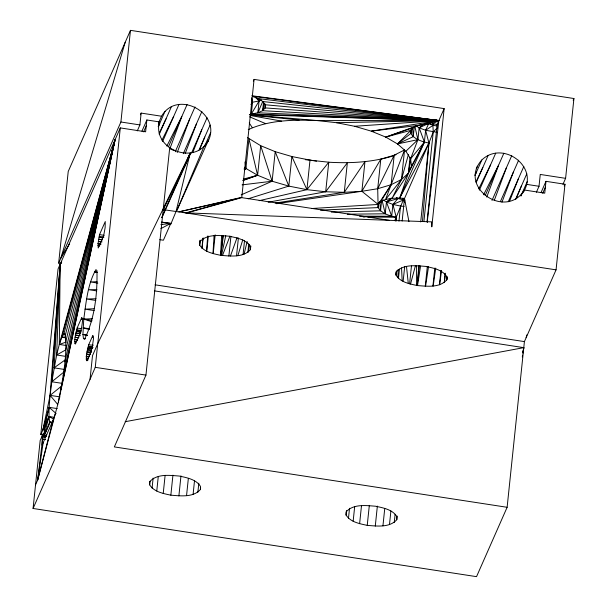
<?xml version="1.0" encoding="UTF-8"?>
<svg xmlns="http://www.w3.org/2000/svg" width="607" height="607" viewBox="0 0 607 607"><rect width="100%" height="100%" fill="white"/><g stroke="black" fill="none" stroke-linecap="round" stroke-linejoin="round"><path stroke-width="0.91" d="M416.592 285.404L416.592 265.972M45.639 437.116L43.765 436.828L49.653 421.956L48.977 416.501L49.129 407.343L60.161 264.235L61.732 261.867M58.34 402.274C62.415 380.286 67.423 357.766 65.321 335.307L115.011 139.868L58.34 402.274L37.649 480.046L35.54 484.826M149.663 484.864L149.724 481.715C156.879 473.559 169.55 475.311 179.285 476.047C186.865 477.709 196.023 479.257 200.469 486.366L200.409 489.508C193.254 497.672 180.59 495.911 170.848 495.183C163.268 493.514 154.11 491.974 149.663 484.864L150.043 481.23M199.65 245.031L199.711 241.89C206.866 233.725 219.529 235.478 229.271 236.214C236.851 237.876 246.01 239.424 250.456 246.533L250.395 249.682C243.24 257.838 230.577 256.086 220.834 255.35C213.254 253.688 204.096 252.14 199.65 245.031L200.143 240.326M251.67 97.788L252.558 102.219L251.321 114.048L257.861 112.788L262.641 110.679L265.183 107.909L265.244 104.768L262.823 101.544L258.15 98.569L252.497 96.43M346.051 515.055L346.119 511.906C353.266 503.749 365.938 505.502 375.68 506.238C383.26 507.9 392.41 509.448 396.864 516.557L396.796 519.698C389.648 527.862 376.977 526.102 367.235 525.374C359.663 523.704 350.505 522.164 346.051 515.055L346.529 510.51M403.921 198.436L396.227 217.238C389.573 215.788 381.917 213.77 378.131 207.602L377.713 188.716L380.801 159.155L396.037 154.702M396.037 275.221L396.105 272.08C403.253 263.916 415.924 265.676 425.659 266.405C433.239 268.074 442.397 269.614 446.851 276.724L446.782 279.873C439.635 288.029 426.964 286.276 417.221 285.54C409.642 283.879 400.491 282.331 396.037 275.221L396.432 271.466M397.964 277.786L398.139 269.402M432.806 123.456L433.246 131.947L428.929 143.1C422.267 141.643 414.619 139.625 410.825 133.457L410.893 130.315L413.435 127.546L418.208 125.429L438.869 120.565L427.237 221.942M62.665 383.434L51.8 381.765L56.641 354.989L60.161 264.235L51.8 381.765L50.108 395.369L42.892 429.786L44.766 430.052M220.546 255.289L221.654 235.41M64.008 369.382L54.053 367.85L60.161 264.235L59.311 344.442L56.641 354.989L65.693 356.377M312.059 208.497L378.191 204.453C383.138 198.019 392.372 198.36 399.717 198.049L408.352 173.245L411.44 166.242L411.546 164.391M212.966 253.582L214.096 235.63M206.57 251.123L207.677 236.04M77.567 339.715L74.79 339.412L74.942 343.774L75.632 342.234L75.45 344.002L80.056 333.554L80.245 331.786C81.467 331.255 83.986 313.273 81.535 319.365L81.725 317.59L77.112 328.038L75.412 335.079L74.79 339.412L77.544 339.935M92.249 318.728L83.758 319.077L82.931 334.472L83.425 338.448L84.479 339.328C94.798 318.311 97.492 293.697 96.953 270.532L95.898 269.652C87.484 284.637 86.171 302.354 83.758 319.077L91.786 321.733M89.1 356.582L86.315 356.271L86.475 360.641L86.801 360.141L86.976 360.869L91.058 351.612L92.355 346.589L93.539 338.365L93.228 335.876L92.537 337.424L92.727 335.648L88.645 344.905L86.938 351.946L86.315 356.271L89.077 356.802M100.845 243.931L98.068 243.619L98.228 247.99L103.691 235.599L105.14 227.595L105.269 221.54L99.51 234.613L98.068 243.619L100.823 244.151M418.853 265.729L417.221 285.54L419.285 265.752M422.495 221.396L428.929 143.1L425.621 130.277L428.846 123.312M367.872 217.025L396.227 217.238L395.916 221.016L396.227 217.238L392.919 204.415L386.454 201.972L383.343 199.991M201.979 248.134L202.806 238.695M250.221 114.875L317.689 120.596L336.453 122.697L354.571 126.264L371.249 131.142L418.208 125.429L424.748 124.177L432.412 123.904L438.869 120.565L265.183 107.909L265.509 104.169M320.519 210.136L378.131 207.602L378.533 202.92M251.844 95.747L438.869 120.565L371.249 131.142L385.764 137.106L397.479 143.912L410.825 133.457L411.151 129.716M250.403 249.037L250.676 246.245M396.052 274.584L396.409 270.866M199.65 244.917L200.135 240.228M446.79 279.751L447.078 276.936M541.08 192.442L545.981 181.334L564.988 184.255L556.058 269.849L524.41 341.604L507.126 507.293L476.533 576.65L33.074 508.476L40.168 440.485L43.332 433.307L37.649 480.046L53.173 420.021L55.662 412.821M42.649 434.855L40.783 434.566L58.052 269.015L120.292 127.91L145.627 131.802L146.864 119.981L159.398 121.908C152.182 149.443 195.416 165.984 208.368 140.338M61.383 263.521L58.667 263.104L68.227 171.455L130.467 30.35L573.926 98.524L565.603 178.344L562.962 184.323M52.642 421.212L53.173 420.021L42.095 445.136L42.278 435.697L42.71 439.218L45.517 439.65M33.074 508.476L90.033 379.329L92.499 355.679L97.719 343.691L163.321 208.497L169.611 148.692L174.133 150.597M90.033 379.329L95.253 367.341L97.719 343.691M97.795 343.547L120.292 127.91M58.667 263.104L120.907 121.999L130.467 30.35M137.273 130.9L139.913 124.921L141.143 113.092L161.538 116.225C177.585 88.379 223.717 114.389 207.359 142.63M507.126 507.293L114.344 446.911L145.953 375.103L163.321 208.497M163.336 208.322L190.188 153.101L176.06 211.464L170.673 224.484L170.013 224.446M152.084 488.089L153.131 478.081M156.758 491.063L158.275 476.51M163.222 493.506L165.119 475.319M170.848 495.183L172.934 475.167M202.07 248.255L203.155 237.891M178.883 495.919L180.969 475.903M206.744 251.23L208.315 236.153M186.546 495.646L188.352 478.362M213.209 253.68L215.174 234.833M193.087 494.386L194.513 480.744M222.898 235.562L220.834 255.35L223.346 235.675M197.867 492.277L198.815 483.18M200.409 489.508L200.598 487.694M228.869 256.086L230.933 236.335M236.533 255.813L238.399 237.944M243.073 254.561L244.545 240.448M424.748 124.177L438.869 120.565L257.861 112.788L259.098 100.967L256.336 97.295M247.846 252.444L248.733 243.976M354.571 126.264L438.869 120.565L262.641 110.679L263.59 101.581M242.701 180.62L257.611 175.256L260.691 145.695L247.58 137.668M250.395 249.682L250.79 245.918M265.183 107.909L265.562 104.275M248.157 198.793L288.803 186.099L291.884 156.538L275.206 151.659L260.691 145.695L272.118 181.227L288.803 186.099L306.922 189.665L325.686 191.766L344.268 192.313L361.871 191.288L377.713 188.716L391.113 184.733L401.477 179.497L408.352 173.245L424.392 142.099L425.621 130.277L433.026 125.346L437.222 125.99M392.714 156.067C372.03 162.289 350.231 163.518 328.766 162.206L306.922 189.665L291.884 156.538L310.002 160.104L306.922 189.665L259.166 200.682M268.173 202.222L325.686 191.766L328.766 162.206L305.306 159.687M275.183 203.072L344.268 192.313L347.356 162.752L325.686 191.766M378.131 207.602L378.601 203.049M348.479 518.279L349.518 508.271M331.301 212.109L380.551 210.819L381.598 200.811M353.153 521.254L354.67 506.701M347.348 214.18L385.225 213.801L386.454 201.972L391.34 197.996M408.443 154.421L401.477 179.497L385.513 199.574L391.113 184.733L394.201 155.172L404.558 149.937L401.477 179.497L392.054 198.322L408.352 173.245L410.818 158.617M359.617 523.697L361.514 505.51M359.519 216.16L391.69 216.244L392.919 204.415L397.904 198.565L404.869 200.158M367.235 525.374L369.329 505.358M398.974 221.176L400.544 206.092L392.919 204.415L403.185 200.113L403.382 198.246M410.825 133.457L411.303 128.912M402.153 221.009L404.497 198.481L428.929 143.1L420.704 221.934M408.352 173.245L409.991 157.539M398.465 278.446L399.444 269.038M416.045 125.846L419.156 127.834L424.392 142.099L411.44 166.242L410.605 158.806L405.878 151.249L397.479 143.912L413.253 136.681L414.202 127.584M411.44 166.242L411.629 164.398M375.278 526.11L377.364 506.094M403.131 281.42L404.702 266.374M408.943 221.601L404.497 198.481L399.717 198.049L424.392 142.099L410.605 158.806L417.927 139.656L419.156 127.834L423.557 124.374M382.941 525.837L384.739 508.552M409.596 283.871L411.463 265.995M389.482 524.577L390.9 510.935M433.216 123.479L433.026 125.346L429.68 123.714M423.906 221.464L433.246 131.947L437.639 127.516M394.254 522.468L395.111 514.281M427.017 221.95L437.199 124.344L444.142 108.607L254.083 79.388L253.331 81.103M396.796 519.698L397.175 516.064M425.264 286.276L427.328 266.488M444.142 108.607L431.805 226.859L431.66 221.866L185.234 212.852L165.089 209.901L161.712 217.594M432.928 286.003L434.794 268.097M439.468 284.751L440.94 270.616M444.241 282.634L445.219 273.211M446.782 279.873L447.078 277.042M536.391 192.252L539.024 186.273L540.26 174.444L565.603 178.344M545.981 181.334L544.745 193.163L524.349 190.021C506.299 220.121 457.458 187.335 481.799 159.998C503.044 139.504 540.503 167.593 522.68 192.973M254.083 79.388L241.753 197.647L389.201 220.311M444.339 282.528L445.341 274.06M439.643 284.668L441.509 270.608M433.17 285.958L435.743 268.127M37.649 480.046L43.15 442.738M425.553 286.269L428.527 266.685M417.525 285.571L420.568 265.995M427.381 222.177L427.669 220.311M522.308 356.954L522.597 355.087M522.893 353.228L523.78 347.652L154.436 290.874M523.006 352.295L523.78 347.652L125.194 421.706M248.369 251.875L249.652 244.53M522.908 352.25L523.78 347.652M60.928 389.413L115.011 139.868L59.311 344.442L66.558 345.558M221.502 255.41L225.758 235.713M63.181 375.498L115.011 139.868L61.808 337.242L59.311 344.442L66.451 341.969M64.873 361.893L115.011 139.868L63.879 334.093L61.808 337.242L65.427 337.803M65.844 349.92L115.011 139.868L66.004 340.762M526.148 337.659L526.808 334.897M184.475 166.849L189.809 153.95M244.052 254.128L247.178 241.525M54.41 417.335L48.977 416.501L43.765 436.828L45.646 437.078M262.641 110.679L264.531 103.38M276.511 203.702L361.871 191.288L378.191 204.453L378.662 202.632M410.529 284.068L415.378 265.896M42.892 429.786L49.129 407.343L57.278 408.594M125.194 42.308L60.776 258.316L69.646 243.748M237.876 255.555L242.792 239.795M230.44 256.033L237.087 237.572M169.998 148.411L181.819 116.491L166.819 146.097M486.761 197.108L498.582 165.187L483.582 194.786M177.236 152.471L189.725 118.919M494.326 200.28L506.481 167.608M44.69 427.958L48.977 416.501L53.689 419.118M185.196 153.48L196.607 123.471M501.951 202.169L513.363 172.168M222.481 255.501L229.962 236.1M380.733 201.691L391.113 184.733L404.558 149.937M192.798 152.547L201.79 129.716M509.561 201.236L518.553 178.412M199.733 149.284L204.779 137.045M516.132 198.853L521.534 185.734M177.039 210.083L204.096 146.287M205.265 144.732L204.513 146.462L210.538 132.774M257.861 112.788L262.808 101.308M161.667 222.124L170.787 223.391L163.404 240.228L159.755 239.666M522.028 193.421L520.889 196.023L527.301 181.463M140.392 114.799L141.143 113.092M141.962 131.082L146.864 119.981M143.609 131.871L146.249 125.892M158.905 122.204L161.538 116.225M158.647 123.616L159.398 121.908M165.036 111.301L158.237 126.711L159.762 123.259M159.216 134.322L171.341 106.817M162.623 141.492L178.944 104.487M40.783 434.566L48.977 416.501M168.442 146.833L187.093 104.533M52.369 422.373L49.653 421.956L50.146 422.366L43.765 436.828L46.39 436.289M175.248 151.735L194.999 106.953M183.276 153.7L201.881 111.513M165.089 209.901L190.188 153.101M161.91 217.685L189.452 156.151L183.792 167.578M191.509 153.04L207.063 117.758M199.058 149.997L210.052 125.088M394.702 220.698L396.227 217.238M476.275 168.746L477.406 166.181M481.799 159.998L475 175.408L476.525 171.956M476.351 182.153L488.104 155.513M479.378 190.188L495.707 153.184M485.198 195.53L503.856 153.23M492.004 200.431L511.754 155.65M500.411 201.532L518.636 160.21M508.264 201.729L523.826 166.455M515.442 199.559L526.808 173.777M523.598 191.736L524.349 190.021M573.175 100.231L573.926 98.524M542.726 193.223L545.359 187.244M564.229 185.962L564.988 184.255M176.402 211.502L208.489 140.065M87.006 360.596L91.058 351.612L91.543 349.382M159.186 133.282L166.068 118.775M475.941 181.979L482.831 167.471M163.063 210.098L189.05 156.659M189.574 155.635L190.704 153.305M161.932 140.255L173.67 116.445M377.713 188.716L394.201 155.172M478.695 188.952L490.426 165.142M163.078 210.265L163.913 208.588L165.635 210.151M181.485 171.789L184.915 165.028M399.717 198.049L428.929 143.1M380.801 159.155L361.871 191.288L364.959 161.72L344.268 192.313M378.191 204.453L391.113 184.733M250.888 104.487L252.558 102.219L259.098 100.967L261.488 99.912M244.613 169.748L245.896 168.458L248.976 138.889L257.611 175.256L272.118 181.227L275.206 151.659L288.803 186.099M405.878 151.249L417.927 139.656L414.892 126.597M57.711 404.421L50.108 395.369L61.595 386.044M51.8 381.765L63.879 372.076M244.409 169.619L245.896 168.458L244.962 161.993M54.053 367.85L65.495 359.663M46.815 434.824L43.765 436.828L45.001 425.006L49.129 407.343L56.087 413.511M391.69 216.244L386.454 201.972L392.312 198.155M56.641 354.989L65.526 350.011M160.878 228.611L170.787 223.391L161.568 222.261M248.278 129.648C269.819 119.738 294.418 119.632 317.689 120.596L438.869 120.565L252.618 96.247M428.041 123.684L419.156 127.834L425.621 130.277L436.82 132.273M244.234 169.216L245.896 168.458L257.611 175.256L243.324 180.196M241.199 194.87L272.118 181.227L242.072 184.877M417.927 139.656L397.479 143.912L410.893 130.315L385.764 137.106L418.208 125.429M385.764 137.106L413.435 127.546M386.454 201.972L397.904 198.565L396.568 197.404M186.895 212.913L241.753 197.647L178.83 211.873M243.248 179.141L257.611 175.256M181.136 211.35L241.632 197.358L186.781 212.632L182.76 212.473M244.12 168.822L245.896 168.458L244.492 167.229M160.885 224.636L170.787 223.391M61.808 337.242L65.495 336.946M94.335 308.743L84.988 309.16L94.206 310.579M97.052 281.701L90.466 281.974L97.833 283.105M96.02 298.743L86.634 299.023L95.845 300.442M336.453 122.697L438.869 120.565L258.15 98.569M96.976 289.676L88.516 289.653L96.809 290.928M363.145 216.987L365.035 217.002M91.604 352.03L86.938 351.946L90.625 352.515M91.08 350.019L87.347 349.928L91.118 350.14M249.348 114.503L438.869 120.565L262.823 101.544M92.431 348.433L87.765 348.266L92.476 348.539M92.818 347.363L88.159 347.136L92.871 347.409M88.645 344.905L93.357 345.171M88.463 346.68L92.226 346.893M265.244 104.768L438.869 120.565L251.321 114.048L259.098 100.967L255.828 97.697M432.412 123.904L437.199 124.344M400.544 206.092L404.118 206.418M250.236 114.996L299.107 120.049M97.188 272.24L94.389 271.944L97.158 272.368M102.044 241.89L98.334 241.48L101.103 241.905M78.766 337.674L75.056 337.272L78.743 337.833M90.299 354.541L86.581 354.131L90.268 354.7M102.408 239.712L98.691 239.295L102.378 239.864M80.056 335.61L75.412 335.079L80.018 335.792M80.465 333.622L75.814 333.061L80.42 333.774M80.883 332.006L76.239 331.407L80.845 332.112M102.818 237.769L99.1 237.276L102.78 237.838M42.71 439.218L45.533 439.612M81.262 330.936L76.626 330.276L81.232 330.982M95.253 367.341L145.953 375.103M120.907 121.999L139.913 124.921M526.489 184.346L539.024 186.273M185.234 212.852L556.058 269.849M99.51 234.613L104.138 235.326M99.32 236.389L103.949 237.094M98.068 243.619L100.838 244.044M99.76 245.782L97.917 245.501L99.76 245.835M155.066 284.82L524.41 341.604M83.758 319.077L92.052 320.352M89.495 328.789L83.045 327.803L89.366 329.609M77.112 328.038L81.725 328.751M76.93 329.813L80.617 330.383M87.545 335.185L82.931 334.472L87.499 335.527M65.321 335.307L63.879 334.093L65.685 334.374M85.268 338.729L83.425 338.448L85.276 338.759M74.79 339.412L77.552 339.837M76.482 341.574L74.638 341.286L76.474 341.627M86.315 356.271L89.085 356.696M88.007 358.433L86.164 358.153L88.007 358.487M87.985 359.875L86.141 359.594L87.985 359.905M50.108 395.369L60.063 396.902M50.146 422.366L52.862 422.783M310.002 160.104L316.528 161.159M250.122 115.474L281.504 121.081M49.653 421.956L52.285 422.426M63.879 334.093L65.639 334.487M249.583 116.832L265.661 123.646M404.801 202.123L403.185 200.113L402.858 198.277M249.227 122.933L252.262 127.629M251.579 99.707L252.558 102.219M382.19 200.735L385.225 213.801M406.485 266.397L408.276 283.37M412.585 128.214L413.253 136.681M379.807 201.418L380.551 210.819M401.546 267.869L402.175 280.813"/></g></svg>
